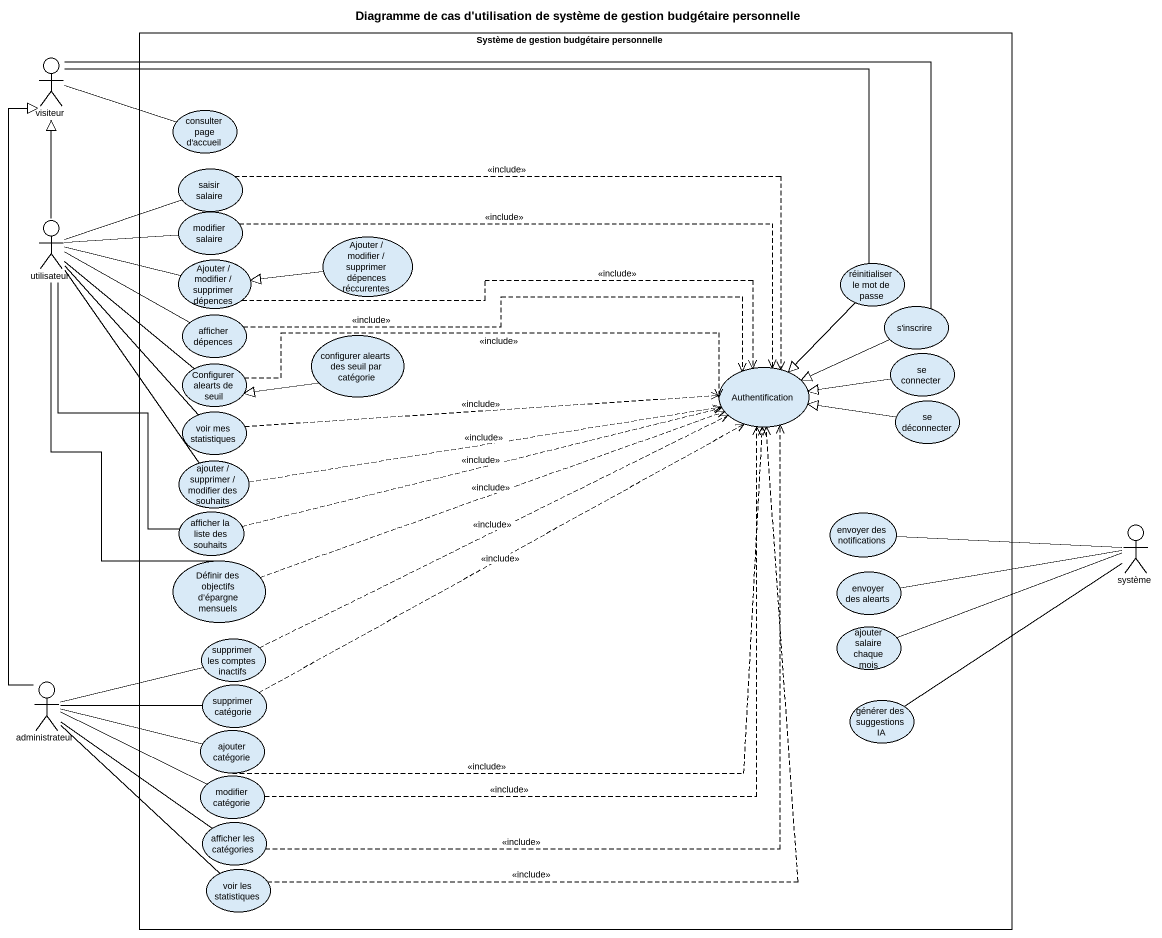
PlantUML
@startuml
title Diagramme de cas d'utilisation de système de gestion budgétaire personnelle
actor visiteur
rectangle "Système de gestion budgétaire personnelle" as Système_de_gestion {
  usecase "consulter page d'accueil" as consulter_page_d_accueil
  usecase "saisir salaire" as saisir_salaire
  usecase "modifier salaire" as modifier_salaire
  usecase "Ajouter / modifier / supprimer dépences" as Ajouter_modifier_supprimer
  usecase "Ajouter / modifier / supprimer dépences réccurentes" as Ajouter_modifier_supprimer_2
  usecase "réinitialiser le mot de passe" as réinitialiser_le_mot_de
  usecase "afficher dépences" as afficher_dépences
  usecase "configurer alearts des seuil par catégorie" as configurer_alearts_des
  usecase "s'inscrire" as s_inscrire
  usecase "Configurer alearts de seuil" as Configurer_alearts_de_seuil
  usecase Authentification
  usecase "se connecter" as se_connecter
  usecase "voir mes statistiques" as voir_mes_statistiques
  usecase "se déconnecter" as se_déconnecter
  usecase "ajouter / supprimer / modifier des souhaits" as ajouter_supprimer_modifier
  usecase "afficher la liste des souhaits" as afficher_la_liste_des
  usecase "envoyer des notifications" as envoyer_des_notifications
  usecase "Définir des objectifs d’épargne mensuels" as Définir_des_objectifs_d
  usecase "envoyer des alearts" as envoyer_des_alearts
  usecase "supprimer les comptes inactifs" as supprimer_les_comptes
  usecase "ajouter salaire chaque mois" as ajouter_salaire_chaque_mois
  usecase "supprimer catégorie" as supprimer_catégorie
  usecase "générer des suggestions IA" as générer_des_suggestions_IA
  usecase "ajouter catégorie" as ajouter_catégorie
  usecase "modifier catégorie" as modifier_catégorie
  usecase "afficher les catégories" as afficher_les_catégories
  usecase "voir les statistiques" as voir_les_statistiques
}
actor utilisateur
actor système
actor administrateur
visiteur -right- réinitialiser_le_mot_de
visiteur -right- s_inscrire
consulter_page_d_accueil -left- visiteur
saisir_salaire .right.> Authentification : <<include>>
utilisateur -up-|> visiteur
utilisateur -right- saisir_salaire
utilisateur -right- afficher_dépences
utilisateur -- voir_mes_statistiques
utilisateur -- ajouter_supprimer_modifier
utilisateur -- afficher_la_liste_des
utilisateur -- Définir_des_objectifs_d
modifier_salaire -left- utilisateur
modifier_salaire .right.> Authentification : <<include>>
Ajouter_modifier_supprimer -left- utilisateur
Ajouter_modifier_supprimer .right.> Authentification : <<include>>
Ajouter_modifier_supprimer_2 -left-|> Ajouter_modifier_supprimer
réinitialiser_le_mot_de --|> Authentification
afficher_dépences .right.> Authentification : <<include>>
configurer_alearts_des -left-|> Configurer_alearts_de_seuil
s_inscrire -left-|> Authentification
Configurer_alearts_de_seuil -up- utilisateur
Configurer_alearts_de_seuil .right.> Authentification : <<include>>
se_connecter -left-|> Authentification
voir_mes_statistiques .right.> Authentification : <<include>>
se_déconnecter -left-|> Authentification
ajouter_supprimer_modifier .right.> Authentification : <<include>>
afficher_la_liste_des .right.> Authentification : <<include>>
système -left- envoyer_des_notifications
système -left- envoyer_des_alearts
système -left- ajouter_salaire_chaque_mois
système -- générer_des_suggestions_IA
Définir_des_objectifs_d .right.> Authentification : <<include>>
supprimer_les_comptes .right.> Authentification : <<include>>
supprimer_les_comptes -left- administrateur
administrateur -up-|> visiteur
administrateur -- afficher_les_catégories
administrateur -- voir_les_statistiques
supprimer_catégorie .right.> Authentification : <<include>>
supprimer_catégorie -left- administrateur
ajouter_catégorie .up.> Authentification : <<include>>
ajouter_catégorie -left- administrateur
modifier_catégorie .up.> Authentification : <<include>>
modifier_catégorie -left- administrateur
afficher_les_catégories .up.> Authentification : <<include>>
voir_les_statistiques .up.> Authentification : <<include>>
@enduml
